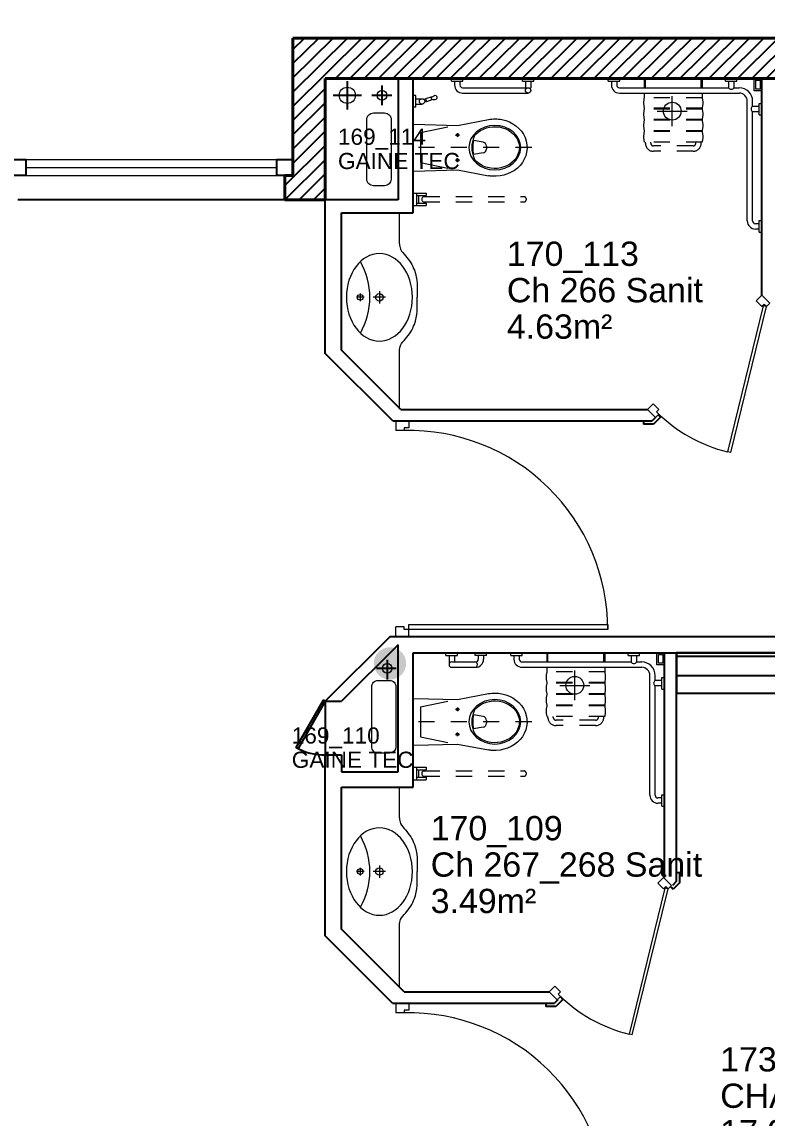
# Model space of a CAD drawing. Header units: millimetres. Extents: x -11 to 211, y -5 to 120.
# Drawn here: x 167.17 to 171.78, y 107.62 to 114.4 of the extents above; entities that cross this region are included whole.
import ezdxf

# ---------------------------------------------------------------- set-up
doc = ezdxf.new("R2010")
doc.units = ezdxf.units.MM
doc.header["$LTSCALE"] = 0.1
doc.header["$MEASUREMENT"] = 0
for name, pattern in [('CACHÉ', [0.25, 0.125, -0.125]), ('CONTINU', [0]), ('HIDDEN2', [0.1875, 0.125, -0.0625])]:
    doc.linetypes.add(name, pattern=pattern)
doc.layers.get('0').update_dxf_attribs({"linetype": 'CONTINUOUS'})
for name, color, linetype in [('150 Chute Eaux Usées -Eaux Vannes', 7, 'CONTINUOUS'), ('A_AGENC', 204, 'CONTINUOUS'), ('A_EQMP', 142, 'CONTINUOUS'), ('A_Etiqu_Gaine', 8, 'CONTINUOUS'), ('A_Etiqu_Gaine_ancien', 8, 'CONTINUOUS'), ('A_Etiqu_Gaine_code', 8, 'CONTINUOUS'), ('A_Etiqu_Local', 8, 'CONTINUOUS'), ('A_HACH_STRUC', 7, 'CONTINUOUS'), ('A_MUR_CLOIS', 7, 'CONTINU'), ('A_MURS_ALÈG', 7, 'CONTINU')]:
    doc.layers.add(name, color=color, linetype=linetype)
for name, color, linetype, lineweight in [('A_CHASS', 4, 'CONTINU', 0), ('A_MURS_STRU', 7, 'CONTINU', 40), ('A_PORTE', 8, 'CONTINU', 0), ('A_SANI', 5, 'CONTINU', 0)]:
    doc.layers.add(name, color=color, linetype=linetype, lineweight=lineweight)
doc.styles.add('Attribut', font='arial.ttf')

# ---------------------------------------------------------------- blocks, each defined once
blk = doc.blocks.new('syphon')
at = {"linetype": 'Continuous'}
for p, q in [((0, 0.0923), (0, -0.0923)), ((-0.0923, 0), (0.0923, 0))]:
    blk.add_line(p, q, dxfattribs=at)
blk.add_circle((0, 0), 0.055, dxfattribs=at)
blk = doc.blocks.new('hewi-barre')
at = {"linetype": 'Continuous'}
for p, q in [((0, 0), (0, -0.021)), ((0.078, 0), (0.078, -0.021)), ((0.078, -0.021), (0, -0.021)), ((0, -0.021), (0, -0.0795)), ((0.0158, -0.021), (0.0158, -0.0795)), ((0.0622, -0.032), (0.0158, -0.032)), ((0.0622, -0.021), (0.0622, -0.0795)), ((0.078, -0.021), (0.078, -0.0795)), ((0.0158, -0.0795), (0, -0.0795)), ((0.0225, -0.0719), (0.0158, -0.0719)), ((0.0622, -0.0719), (0.0555, -0.0719)), ((0.078, -0.0795), (0.0622, -0.0795))]:
    blk.add_line(p, q, dxfattribs=at)
at = {"linetype": 'HIDDEN2', "ltscale": 0.5}
for p, q in [((0.0225, -0.0643), (0.0225, -0.688)), ((0.0555, -0.0643), (0.0555, -0.688))]:
    blk.add_line(p, q, dxfattribs=at)
at = {"linetype": 'Continuous'}
blk.add_arc((0.039, -0.071), 0.0178, 21.92878, 158.07122, dxfattribs=at)
at = {"linetype": 'HIDDEN2', "ltscale": 0.5}
blk.add_arc((0.039, -0.6827), 0.0173, 197.79386, 342.20614, dxfattribs=at)
blk = doc.blocks.new('A_Etiqu_Local')
at = {"style": 'Attribut', "flags": 1}
for tag, p in [('CODE_HOPITAL', (-0.4463, 1.632)), ('CODE_SITE', (-0.4463, 1.407)), ('CODE_BATIMENT', (-0.4463, 1.182)), ('CODE_SECTEUR', (-0.4463, 0.957)), ('CODE_ETAGE', (-0.4463, 0.732)), ('NOM_NORMALISE', (-0.4463, -0.843)), ('SECTEUR_ACTIVITE', (-0.4463, -1.068)), ('SOUS_SECTEUR_ACTIVITE', (-0.4463, -1.293)), ('VOLUME', (-0.4463, -1.518)), ('SERVICE', (-0.4463, -1.743)), ('CODE_UG', (-0.4463, -1.968)), ('CODE_UA', (-0.4463, -2.193)), ('CODE_POLE', (-0.4463, -2.418)), ('OCCUPANT_EXTERNE', (-0.4463, -2.643)), ('DISPONIBILITE', (-0.4463, -2.868)), ('ACCES_HANDICAPES', (-0.4463, -3.093)), ('NATURE_SOL', (-0.4463, -3.318)), ('RISQUE_LABORATOIRE', (-0.4463, -3.543)), ('AMIANTE', (-0.4463, -3.768))]:
    blk.add_attdef(tag, p, '', height=0.15, dxfattribs=at)
at = {"layer": 'A_Etiqu_Local', "style": 'Attribut'}
for tag, p in [('CODE_PIECE', (-0.4463, 0.282)), ('NOM_USAGE', (-0.4463, 0.057)), ('SURFACE', (-0.4463, -0.168))]:
    blk.add_attdef(tag, p, '', height=0.15, dxfattribs=at)
blk = doc.blocks.new('A_Etiqu_Gaine')
at = {"style": 'Attribut', "flags": 1}
for tag, p in [('CODE_HOPITAL', (-0.4323, 0.8651)), ('CODE_SITE', (-0.4323, 0.7151)), ('CODE_BATIMENT', (-0.4323, 0.5651)), ('CODE_SECTEUR', (-0.4323, 0.4151)), ('CODE_ETAGE', (-0.4323, 0.2651)), ('NOM_NORMALISE', (-0.4323, -0.3349)), ('SECTEUR_ACTIVITE', (-0.4323, -0.4849)), ('SOUS_SECTEUR_ACTIVITE', (-0.4323, -0.6349)), ('SURFACE', (-0.4323, -0.7849)), ('CODE_UG', (-0.4323, -0.9349)), ('CODE_POLE', (-0.4323, -1.0849)), ('AMIANTE', (-0.4323, -1.2349))]:
    blk.add_attdef(tag, p, '', height=0.1, dxfattribs=at)
at = {"layer": 'A_Etiqu_Gaine', "style": 'Attribut'}
blk.add_attdef('NOM_USAGE', (-0.4323, -0.1849), '', height=0.1, dxfattribs=at)
at = {"layer": 'A_Etiqu_Gaine_ancien', "style": 'Attribut'}
blk.add_attdef('CODE_PIECE_ANCIEN', (-0.4323, 0.1151), '', height=0.1, dxfattribs=at)
at = {"layer": 'A_Etiqu_Gaine_code', "style": 'Attribut'}
blk.add_attdef('CODE_PIECE', (-0.4323, -0.0349), '', height=0.1, dxfattribs=at)

msp = doc.modelspace()

# ---------------------------------------------------------------- hatches: boundary and pattern name
at = {"layer": '150 Chute Eaux Usées -Eaux Vannes', "linetype": 'Continuous'}
msp.add_hatch(color=8, dxfattribs=at).paths.add_polyline_path([(169.3496, 110.4301, 1), (169.5496, 110.4301, 1)])
at = {"layer": 'A_HACH_STRUC'}
h = msp.add_hatch(dxfattribs=at)
h.set_pattern_fill('ANSI31', color=8, scale=0.5, angle=359.76959, style=0)
h.paths.add_polyline_path([(160.0499, 113.8961), (159.5499, 113.8961), (159.5499, 114.3961), (160.0499, 114.3961)])
h.paths.add_polyline_path([(159.2999, 106.6962), (159.2999, 107.1962), (160.0499, 107.1962), (160.0499, 106.6962)])
h.paths.add_polyline_path([(167.2499, 106.6962), (166.7499, 106.6962), (166.7499, 107.1962), (167.2499, 107.1962)])
h.paths.add_polyline_path([(152.8499, 77.8962), (152.3499, 77.8962), (152.3499, 78.3962), (152.8499, 78.3962)])
h.paths.add_polyline_path([(159.5499, 77.8962), (159.3999, 77.8962), (159.3999, 78.3962), (160.0499, 78.3962), (160.0499, 77.8962)], flags=16)
h.paths.add_polyline_path([(174.4499, 107.1962), (174.4499, 106.6962), (173.9499, 106.6962), (173.9499, 107.1962)])
h.paths.add_polyline_path([(174.4499, 99.9962), (173.9499, 99.9962), (173.9499, 99.4962), (174.4499, 99.4962)])
h.paths.add_polyline_path([(159.4501, 92.3962), (159.4501, 92.6462), (160.1999, 92.6462), (160.1999, 92.3962)], flags=17)
h.paths.add_polyline_path([(159.4501, 92.3962), (159.4501, 92.6462)], flags=16)
h.paths.add_polyline_path([(159.4501, 92.9462), (159.4501, 92.6962)], flags=16)
h.paths.add_polyline_path([(159.4501, 92.9462), (159.4501, 92.6962), (160.1999, 92.6962), (160.1999, 92.9462)], flags=17)
h.paths.add_polyline_path([(160.0499, 85.5962), (160.0499, 85.0962), (159.5499, 85.0962), (159.5499, 85.5962)], flags=17)
h.paths.add_polyline_path([(152.8499, 85.5962), (152.8499, 85.0962), (152.3499, 85.0962), (152.3499, 85.5962)])
h.paths.add_polyline_path([(145.9999, 85.5962), (145.9999, 85.0962), (145.4999, 85.0962), (145.4999, 85.5962)])
h.paths.add_polyline_path([(145.9999, 78.3962), (145.9999, 77.8962), (145.4999, 77.8962), (145.4999, 78.3962)])
edge = h.paths.add_edge_path()
edge.add_line((166.3748, 85.3966), (166.3748, 85.2962))
edge.add_line((166.3748, 78.1965), (166.3748, 78.0962))
edge.add_line((167.0998, 85.2217), (167.0998, 85.4714))
edge.add_line((166.8749, 85.0963), (166.8749, 85.2217))
edge.add_line((167.0998, 85.2217), (166.8749, 85.2217))
edge.add_line((167.0998, 85.4714), (166.8749, 85.4714))
edge.add_line((166.8749, 85.5962), (166.8749, 85.4714))
edge.add_line((166.8749, 85.0962), (166.3748, 85.0962))
edge.add_line((166.3748, 85.0962), (166.3748, 85.2962))
edge.add_line((166.3748, 85.3966), (166.3748, 85.5962))
edge.add_line((166.3748, 85.5962), (166.8749, 85.5962))
edge.add_line((152.3749, 99.6216), (152.3749, 99.8713))
edge.add_line((152.3749, 99.6216), (152.5999, 99.6216))
edge.add_line((152.3749, 99.8713), (152.5999, 99.8713))
edge.add_line((152.5999, 99.9962), (152.5999, 99.8713))
edge.add_line((153.0999, 99.7965), (153.0999, 99.9962))
edge.add_line((153.0999, 99.9962), (152.5999, 99.9962))
edge.add_line((152.5999, 99.4962), (152.5999, 99.6216))
edge.add_line((152.5999, 99.4962), (153.0999, 99.4962))
edge.add_line((153.0999, 99.4962), (153.0999, 99.7965))
edge.add_line((167.0998, 78.0217), (167.0998, 78.2714))
edge.add_line((166.8749, 77.8962), (166.8749, 78.0217))
edge.add_line((167.0998, 78.0217), (166.8749, 78.0217))
edge.add_line((167.0998, 78.2714), (166.8749, 78.2714))
edge.add_line((166.8749, 78.3962), (166.8749, 78.2714))
edge.add_line((166.8749, 77.8962), (166.3748, 77.8962))
edge.add_line((166.3748, 77.8962), (166.3748, 78.0962))
edge.add_line((166.3748, 78.1965), (166.3748, 78.3962))
edge.add_line((166.3748, 78.3962), (166.8749, 78.3962))
h = msp.add_hatch(dxfattribs=at)
h.set_pattern_fill('ANSI31', color=8, scale=0.5, angle=359.76959, style=0)
h.set_pattern_definition([(44.7696, (168.799893, 113.296197), (-0.0440161, 0.04437154), [])])
h.paths.add_polyline_path([(175.8299, 114.2962), (168.8499, 114.2962), (168.8499, 113.4462), (168.7999, 113.4462), (168.7999, 113.2962), (169.0499, 113.2962), (169.0499, 114.0462), (175.8299, 114.0462)])

# ---------------------------------------------------------------- linework, layer by layer
at = {"layer": 'A_AGENC', "color": 8, "linetype": 'Continuous'}
msp.add_line((169.0499, 110.1962), (169.0499, 109.8661), dxfattribs=at)
msp.add_lwpolyline([(169.0499, 110.1962), (168.8816, 109.9047), (168.8707, 109.911), (169.039, 110.2025)], close=True, dxfattribs=at)
msp.add_arc((169.039, 110.2025), 0.3366, 240.00001, 271.85964, dxfattribs=at)
at = {"layer": 'A_CHASS', "color": 8}
for p, q in [((167.1999, 113.5462), (168.7499, 113.5462)), ((167.1999, 113.4962), (168.7499, 113.4962)), ((167.1999, 113.4462), (168.7499, 113.4462))]:
    msp.add_line(p, q, dxfattribs=at)
at = {"layer": 'A_EQMP', "color": 8, "linetype": 'Continuous'}
for p, q in [((169.1861, 114.0299), (169.1861, 113.8542)), ((169.3999, 114.0036), (169.3999, 113.8806)), ((169.274, 113.9421), (169.0983, 113.9421)), ((169.4614, 113.9421), (169.3384, 113.9421)), ((169.4888, 110.3994), (169.3658, 110.3994)), ((169.4323, 110.4534), (169.4323, 110.3304))]:
    msp.add_line(p, q, dxfattribs=at)
at = {"layer": 'A_EQMP', "color": 8}
for p, q in [((171.2206, 110.4758), (175.6726, 110.4758)), ((171.2206, 110.3558), (175.6726, 110.3558))]:
    msp.add_line(p, q, dxfattribs=at)
msp.add_lwpolyline([(171.2206, 110.2458), (175.6726, 110.2458), (175.6726, 110.4958), (171.2206, 110.4958)], close=True, dxfattribs=at)
at = {"layer": 'A_MUR_CLOIS', "color": 8, "linetype": 'Continuous'}
for p, q in [((169.4999, 114.0462), (169.4999, 113.2962)), ((169.593, 113.2162), (169.593, 114.0462)), ((171.7483, 112.7074), (171.7483, 114.0461)), ((169.4999, 113.2962), (169.0499, 113.2962)), ((169.0499, 112.3462), (169.0499, 113.2962)), ((169.1499, 113.2162), (169.593, 113.2162)), ((169.1499, 112.3676), (169.1499, 113.2162)), ((169.5178, 111.9996), (169.1499, 112.3676)), ((169.4664, 111.9296), (169.0499, 112.3462)), ((169.5178, 111.9996), (171.0405, 111.9996)), ((171.0904, 111.9505), (171.0695, 111.9296)), ((171.1215, 111.9533), (171.0778, 111.9096)), ((171.1215, 111.9533), (171.1074, 111.9675)), ((169.4664, 111.9296), (171.0695, 111.9296)), ((171.016, 111.9296), (171.016, 111.9096)), ((171.0778, 111.9096), (171.016, 111.9096)), ((169.4499, 110.5962), (169.0499, 110.1962)), ((169.4999, 110.5459), (169.1502, 110.1962)), ((169.4999, 109.7594), (169.4999, 110.5459)), ((169.593, 110.4961), (175.7549, 110.4965)), ((169.593, 109.6662), (169.593, 110.4961)), ((171.1459, 109.1068), (171.1459, 110.4963)), ((171.2206, 109.0832), (171.2206, 110.4963)), ((169.0499, 110.1962), (169.1502, 110.1962)), ((169.0499, 108.7459), (169.0499, 109.8659)), ((169.1499, 109.7594), (169.4999, 109.7594)), ((169.1499, 108.7873), (169.1499, 109.6662)), ((169.1499, 109.6662), (169.593, 109.6662)), ((171.2206, 109.1367), (171.2406, 109.1367)), ((171.2406, 109.0749), (171.2406, 109.1367)), ((171.1867, 109.0493), (171.2009, 109.0352)), ((171.2206, 109.0832), (171.1951, 109.0576)), ((171.2406, 109.0749), (171.2009, 109.0352)), ((169.5375, 108.3997), (169.1499, 108.7873)), ((169.4661, 108.3297), (169.0499, 108.7459)), ((169.5375, 108.3997), (170.4388, 108.3997)), ((170.5191, 108.3534), (170.505, 108.3675)), ((169.4661, 108.3297), (170.4671, 108.3297)), ((170.4136, 108.3297), (170.4136, 108.3097)), ((170.4754, 108.3097), (170.4136, 108.3097)), ((170.4879, 108.3505), (170.4671, 108.3297)), ((170.5191, 108.3534), (170.4754, 108.3097))]:
    msp.add_line(p, q, dxfattribs=at)
at = {"layer": 'A_MUR_CLOIS', "color": 8}
for p, q in [((169.0499, 109.8661), (169.1499, 109.8659)), ((169.1499, 109.8659), (169.1499, 109.7594))]:
    msp.add_line(p, q, dxfattribs=at)
at = {"layer": 'A_MUR_CLOIS', "color": 8, "linetype": 'Continuous'}
for points in [[(167.1999, 113.4462), (167.0999, 113.4462), (167.0999, 113.5462), (167.1999, 113.5462)], [(168.8499, 113.4462), (168.7499, 113.4462), (168.7499, 113.5462), (168.8499, 113.5462)]]:
    msp.add_lwpolyline(points, close=True, dxfattribs=at)
msp.add_lwpolyline([(169.4499, 110.5962), (175.7549, 110.5962)], dxfattribs=at)
at = {"layer": 'A_MURS_ALÈG', "color": 8, "ltscale": 200}
msp.add_line((168.7999, 113.2962), (167.1499, 113.2962), dxfattribs=at)
at = {"layer": 'A_MURS_STRU', "color": 8, "linetype": 'Continuous'}
for p, q in [((168.8499, 114.2962), (175.8299, 114.2962)), ((168.8499, 114.2962), (168.8499, 113.4462)), ((175.8299, 114.0462), (169.0499, 114.0462)), ((169.0499, 114.0462), (169.0499, 113.2962)), ((168.8499, 113.4462), (168.7999, 113.4462)), ((168.7999, 113.4462), (168.7999, 113.2962)), ((169.0499, 113.2962), (168.7999, 113.2962))]:
    msp.add_line(p, q, dxfattribs=at)
at = {"layer": 'A_PORTE', "color": 8}
for p, q in [((171.7571, 112.6408), (171.5362, 111.7378)), ((171.5557, 111.7332), (171.7766, 112.636)), ((171.7766, 112.636), (171.7571, 112.6408)), ((171.5557, 111.7332), (171.5363, 111.738)), ((171.1491, 109.0408), (170.9281, 108.1378)), ((170.9476, 108.1332), (171.1685, 109.0361)), ((171.1685, 109.0361), (171.1491, 109.0408)), ((170.9476, 108.1332), (170.9282, 108.138))]:
    msp.add_line(p, q, dxfattribs=at)
at = {"layer": 'A_PORTE', "color": 8, "linetype": 'Continuous'}
for p, q in [((169.486, 111.9296), (169.486, 111.8698)), ((169.5382, 111.8858), (169.5382, 111.8698)), ((169.566, 111.8858), (169.5382, 111.8858)), ((169.566, 111.9296), (169.566, 111.8858)), ((169.5382, 111.8698), (169.486, 111.8698)), ((169.566, 110.6701), (170.796, 110.6701)), ((169.566, 110.5962), (169.566, 110.6701)), ((170.7957, 110.6701), (170.7957, 110.6401)), ((169.5382, 110.6561), (169.486, 110.6561)), ((169.486, 110.5962), (169.486, 110.6561)), ((169.5382, 110.6401), (169.5382, 110.6561)), ((170.796, 110.6401), (169.5382, 110.6401)), ((168.8707, 109.911), (169.039, 110.2025)), ((169.0499, 110.1962), (168.8816, 109.9047)), ((169.039, 110.2025), (169.0499, 110.1962)), ((168.8816, 109.9047), (168.8707, 109.911)), ((169.486, 108.3297), (169.486, 108.2698)), ((169.566, 108.3297), (169.566, 108.2858)), ((169.5382, 108.2698), (169.486, 108.2698)), ((169.566, 108.2858), (169.5382, 108.2858)), ((169.5382, 108.2858), (169.5382, 108.2698))]:
    msp.add_line(p, q, dxfattribs=at)
at = {"layer": 'A_PORTE', "color": 8, "linetype": 'CACHÉ'}
msp.add_line((169.0499, 110.1962), (169.0499, 109.8661), dxfattribs=at)
at = {"layer": 'A_PORTE', "color": 8}
for points in [[(171.7978, 112.6573), (171.7766, 112.636), (171.7624, 112.6502), (171.7483, 112.636), (171.7129, 112.6714), (171.7483, 112.7068), (171.7978, 112.6573)], [(171.1119, 111.9996), (171.0977, 111.9855), (171.1119, 111.9714), (171.0907, 111.9501), (171.0412, 111.9996), (171.0765, 112.035), (171.1119, 111.9996)], [(171.1897, 109.0573), (171.1685, 109.0361), (171.1544, 109.0502), (171.1402, 109.0361), (171.1049, 109.0714), (171.1402, 109.1068), (171.1897, 109.0573)], [(170.5038, 108.3997), (170.4897, 108.3855), (170.5038, 108.3714), (170.4826, 108.3502), (170.4331, 108.3997), (170.4685, 108.435), (170.5038, 108.3997)]]:
    msp.add_lwpolyline(points, dxfattribs=at)
for centre in [(171.7624, 112.6502), (171.1544, 109.0502)]:
    msp.add_arc(centre, 0.94, 225, 256.07535, dxfattribs=at)
at = {"layer": 'A_PORTE', "color": 8, "linetype": 'Continuous'}
for centre, radius, start, end in [((169.566, 110.6401), 1.23, 360, 91.29426), ((169.039, 110.2025), 0.3366, 240.00001, 271.85964), ((169.566, 107.0401), 1.23, 360, 91.29426)]:
    msp.add_arc(centre, radius, start, end, dxfattribs=at)
at = {"layer": 'A_SANI', "color": 8, "linetype": 'Continuous'}
for p, q in [((169.8302, 114.0294), (169.8302, 114.0462)), ((169.8302, 114.0294), (169.9009, 114.0294)), ((169.849, 114.0294), (169.849, 114.0062)), ((169.882, 114.0294), (169.882, 114.0062)), ((169.899, 113.9892), (170.3036, 113.9892)), ((169.9009, 114.0294), (169.9009, 114.0462)), ((170.2683, 114.0462), (170.339, 114.0462)), ((170.2683, 114.0294), (170.2683, 114.0462)), ((170.2683, 114.0294), (170.339, 114.0294)), ((170.2871, 114.0294), (170.2871, 113.9892)), ((170.3201, 114.0294), (170.3201, 113.9892)), ((170.339, 114.0294), (170.339, 114.0462)), ((170.7992, 114.0293), (170.7992, 114.0461)), ((170.7992, 114.0293), (170.8699, 114.0293)), ((170.8181, 114.0293), (170.8181, 114.0061)), ((170.8511, 114.0293), (170.8511, 114.0061)), ((170.8681, 113.9891), (171.5428, 113.9891)), ((170.8699, 114.0293), (170.8699, 114.0461)), ((171.5239, 114.0461), (171.5946, 114.0461)), ((171.5239, 114.0293), (171.5239, 114.0461)), ((171.5239, 114.0293), (171.5946, 114.0293)), ((171.5428, 114.0293), (171.5428, 113.9891)), ((171.5758, 114.0293), (171.5758, 113.9891)), ((171.5758, 113.9891), (171.6083, 113.9891)), ((171.5946, 114.0293), (171.5946, 114.0461)), ((169.593, 113.9404), (169.593, 113.8697)), ((169.6098, 113.9404), (169.593, 113.9404)), ((169.6098, 113.8697), (169.6098, 113.9404)), ((169.6098, 113.9215), (169.65, 113.9215)), ((169.6694, 113.9189), (169.6603, 113.916)), ((169.703, 113.9309), (169.669, 113.92)), ((169.669, 113.92), (169.6745, 113.9028)), ((169.703, 113.9309), (169.7085, 113.9137)), ((169.7112, 113.9323), (169.7034, 113.9298)), ((169.716, 113.9174), (169.7082, 113.9149)), ((169.899, 113.9562), (170.3036, 113.9562)), ((170.8681, 113.9561), (171.6083, 113.9561)), ((171.1945, 113.7522), (171.1945, 113.9367)), ((169.6098, 113.8697), (169.593, 113.8697)), ((169.6098, 113.8885), (169.6479, 113.8885)), ((169.6741, 113.904), (169.6638, 113.9007)), ((169.7085, 113.9137), (169.6745, 113.9028)), ((171.6583, 113.1659), (171.6583, 113.9061)), ((171.6913, 113.8736), (171.6913, 113.9061)), ((171.7315, 113.8736), (171.6913, 113.8736)), ((171.7315, 113.8217), (171.7315, 113.8924)), ((171.7315, 113.8924), (171.7483, 113.8924)), ((171.7483, 113.8217), (171.7483, 113.8924)), ((169.8677, 113.7568), (170.0582, 113.7933)), ((171.1022, 113.8445), (171.2867, 113.8445)), ((171.7315, 113.8406), (171.6913, 113.8406)), ((171.6913, 113.1659), (171.6913, 113.8406)), ((171.7315, 113.8217), (171.7483, 113.8217)), ((169.5977, 113.7643), (169.8677, 113.7568)), ((169.6384, 113.7124), (169.8083, 113.7467)), ((169.6384, 113.7124), (169.6384, 113.5262)), ((169.8557, 113.6968), (169.8797, 113.6968)), ((169.8677, 113.7088), (169.8677, 113.6848)), ((170.0251, 113.6524), (169.9668, 113.6622)), ((170.0251, 113.5862), (169.967, 113.5765)), ((170.046, 113.6278), (170.046, 113.6109)), ((169.6384, 113.5262), (169.8083, 113.492)), ((169.8557, 113.5418), (169.8797, 113.5418)), ((169.8677, 113.5298), (169.8677, 113.5538)), ((169.5977, 113.4743), (169.8677, 113.4818)), ((169.8677, 113.4818), (170.0582, 113.4454)), ((169.593, 113.3384), (169.6725, 113.3384)), ((169.6141, 113.3384), (169.6141, 113.2604)), ((169.6141, 113.3226), (169.6725, 113.3226)), ((169.6251, 113.3226), (169.6251, 113.2763)), ((169.665, 113.3226), (169.665, 113.3159)), ((169.6725, 113.3384), (169.6725, 113.3226)), ((169.593, 113.2604), (169.6725, 113.2604)), ((169.6141, 113.2763), (169.6725, 113.2763)), ((169.665, 113.2829), (169.665, 113.2763)), ((169.6725, 113.2763), (169.6725, 113.2604)), ((169.5083, 113.0247), (169.5083, 113.2162)), ((171.7315, 113.1489), (171.7083, 113.1489)), ((171.7315, 113.1159), (171.7083, 113.1159)), ((171.7315, 113.1677), (171.7483, 113.1677)), ((171.7315, 113.097), (171.7315, 113.1677)), ((171.7315, 113.097), (171.7483, 113.097)), ((169.2661, 112.7175), (169.2661, 112.6696)), ((169.3843, 112.7318), (169.3843, 112.6553)), ((169.29, 112.6935), (169.2422, 112.6935)), ((169.4226, 112.6935), (169.3461, 112.6935)), ((169.5083, 112.0012), (169.5083, 112.3624)), ((169.7958, 110.4794), (169.7958, 110.4962)), ((169.7958, 110.4794), (169.8665, 110.4794)), ((169.8147, 110.4794), (169.8147, 110.4227)), ((169.8477, 110.4794), (169.8477, 110.4392)), ((169.8665, 110.4794), (169.8665, 110.4962)), ((169.9766, 110.4794), (169.9766, 110.4962)), ((169.9766, 110.4962), (170.0473, 110.4962)), ((170.0473, 110.4794), (169.9766, 110.4794)), ((169.9955, 110.4794), (169.9955, 110.4562)), ((170.0285, 110.4794), (170.0285, 110.4562)), ((170.0473, 110.4794), (170.0473, 110.4962)), ((170.1968, 110.4795), (170.1968, 110.4963)), ((170.1968, 110.4795), (170.2675, 110.4795)), ((170.2156, 110.4795), (170.2156, 110.4563)), ((170.2486, 110.4795), (170.2486, 110.4563)), ((170.2675, 110.4795), (170.2675, 110.4963)), ((170.9215, 110.4963), (170.9922, 110.4963)), ((170.9215, 110.4795), (170.9215, 110.4963)), ((170.9215, 110.4795), (170.9922, 110.4795)), ((170.9404, 110.4795), (170.9404, 110.4393)), ((170.9734, 110.4795), (170.9734, 110.4393)), ((170.9922, 110.4795), (170.9922, 110.4963)), ((169.8312, 110.4392), (169.9785, 110.4392)), ((169.8312, 110.4062), (169.9785, 110.4062)), ((170.2656, 110.4393), (170.9404, 110.4393)), ((170.2656, 110.4063), (171.0059, 110.4063)), ((170.9734, 110.4393), (171.0059, 110.4393)), ((171.0559, 109.616), (171.0559, 110.3563)), ((171.0889, 110.3238), (171.0889, 110.3563)), ((171.1291, 110.3238), (171.0889, 110.3238)), ((171.1291, 110.2719), (171.1291, 110.3426)), ((171.1291, 110.3426), (171.1459, 110.3426)), ((171.1459, 110.2719), (171.1459, 110.3426)), ((171.1291, 110.2908), (171.0889, 110.2908)), ((171.0889, 109.616), (171.0889, 110.2908)), ((171.1291, 110.2719), (171.1459, 110.2719)), ((169.5977, 110.2143), (169.8677, 110.2068)), ((169.6384, 110.1624), (169.8083, 110.1967)), ((169.8677, 110.2068), (170.0582, 110.2433)), ((169.6384, 110.1624), (169.6384, 109.9762)), ((169.8557, 110.1468), (169.8797, 110.1468)), ((169.8677, 110.1588), (169.8677, 110.1348)), ((170.0251, 110.1024), (169.9668, 110.1122)), ((170.046, 110.0778), (170.046, 110.0609)), ((169.8557, 109.9918), (169.8797, 109.9918)), ((169.8677, 109.9798), (169.8677, 110.0038)), ((170.0251, 110.0362), (169.967, 110.0265)), ((169.5977, 109.9243), (169.8677, 109.9318)), ((169.6384, 109.9762), (169.8083, 109.942)), ((169.8677, 109.9318), (170.0582, 109.8954)), ((169.5083, 109.4747), (169.5083, 109.6662)), ((171.1291, 109.599), (171.1059, 109.599)), ((171.1291, 109.6179), (171.1459, 109.6179)), ((171.1291, 109.5472), (171.1291, 109.6179)), ((171.1291, 109.566), (171.1059, 109.566)), ((171.1291, 109.5472), (171.1459, 109.5472)), ((169.3843, 109.1818), (169.3843, 109.1053)), ((169.29, 109.1435), (169.2422, 109.1435)), ((169.2661, 109.1675), (169.2661, 109.1196)), ((169.4226, 109.1435), (169.3461, 109.1435)), ((169.5083, 108.4289), (169.5083, 108.8124))]:
    msp.add_line(p, q, dxfattribs=at)
at = {"layer": 'A_SANI', "color": 8, "linetype": 'HIDDEN2', "ltscale": 0.5}
for p, q in [((171.0216, 114.0461), (171.0216, 113.9891)), ((171.0284, 113.9891), (171.0284, 114.0461)), ((171.3734, 113.9891), (171.3734, 114.0461)), ((171.3802, 114.0461), (171.3802, 113.9891)), ((171.0216, 113.9561), (171.0216, 113.9278)), ((171.3802, 113.9278), (171.0216, 113.9278)), ((171.3802, 113.9561), (171.3802, 113.9278)), ((171.3802, 113.8628), (171.0216, 113.8628)), ((171.0216, 113.8628), (171.0216, 113.8578)), ((171.3802, 113.8578), (171.0216, 113.8578)), ((171.3802, 113.8628), (171.3802, 113.8578)), ((171.3802, 113.7928), (171.0216, 113.7928)), ((171.0216, 113.7928), (171.0216, 113.7878)), ((171.3802, 113.7878), (171.0216, 113.7878)), ((171.3802, 113.7928), (171.3802, 113.7878)), ((171.3802, 113.7228), (171.0216, 113.7228)), ((171.0216, 113.7228), (171.0216, 113.7178)), ((171.3802, 113.7178), (171.0216, 113.7178)), ((171.3802, 113.7228), (171.3802, 113.7178)), ((171.3802, 113.6528), (171.0216, 113.6528)), ((171.0284, 113.6461), (171.0284, 113.6528)), ((171.0614, 113.6461), (171.0614, 113.6528)), ((171.3404, 113.6461), (171.3404, 113.6528)), ((171.3734, 113.6461), (171.3734, 113.6528)), ((171.3234, 113.6291), (171.0784, 113.6291)), ((171.3234, 113.5961), (171.0784, 113.5961)), ((169.6574, 113.3159), (170.281, 113.3159)), ((169.6574, 113.2829), (170.281, 113.2829)), ((170.4192, 110.4963), (170.4192, 110.4393)), ((170.426, 110.4393), (170.426, 110.4963)), ((170.771, 110.4393), (170.771, 110.4963)), ((170.7778, 110.4963), (170.7778, 110.4393)), ((170.4192, 110.4063), (170.4192, 110.378)), ((170.7778, 110.4063), (170.7778, 110.378)), ((170.7778, 110.378), (170.4192, 110.378)), ((170.7778, 110.313), (170.4192, 110.313)), ((170.4192, 110.313), (170.4192, 110.308)), ((170.7778, 110.308), (170.4192, 110.308)), ((170.7778, 110.313), (170.7778, 110.308)), ((170.7778, 110.243), (170.4192, 110.243)), ((170.4192, 110.243), (170.4192, 110.238)), ((170.7778, 110.238), (170.4192, 110.238)), ((170.7778, 110.243), (170.7778, 110.238)), ((170.7778, 110.173), (170.4192, 110.173)), ((170.4192, 110.173), (170.4192, 110.168)), ((170.7778, 110.168), (170.4192, 110.168)), ((170.7778, 110.173), (170.7778, 110.168)), ((170.7778, 110.103), (170.4192, 110.103)), ((170.426, 110.0963), (170.426, 110.103)), ((170.459, 110.0963), (170.459, 110.103)), ((170.721, 110.0793), (170.476, 110.0793)), ((170.738, 110.0963), (170.738, 110.103)), ((170.771, 110.0963), (170.771, 110.103)), ((170.721, 110.0463), (170.476, 110.0463))]:
    msp.add_line(p, q, dxfattribs=at)
at = {"layer": 'A_SANI', "color": 8, "linetype": 'HIDDEN2'}
for p, q in [((170.3255, 113.6193), (169.5733, 113.6193)), ((170.3255, 110.0693), (169.5733, 110.0693))]:
    msp.add_line(p, q, dxfattribs=at)
at = {"layer": 'A_SANI', "color": 8, "linetype": 'Continuous'}
for points in [[(171.7483, 113.9711), (171.7014, 113.9711), (171.7014, 114.0461), (171.7483, 114.0461)], [(171.7383, 113.9811), (171.7114, 113.9811), (171.7114, 114.0361), (171.7383, 114.0361)], [(171.1459, 110.4213), (171.099, 110.4213), (171.099, 110.4963), (171.1459, 110.4963)], [(171.1359, 110.4313), (171.109, 110.4313), (171.109, 110.4863), (171.1359, 110.4863)]]:
    msp.add_lwpolyline(points, close=True, dxfattribs=at)
for points in [[(169.3469, 113.8334), (169.4169, 113.8334, -0.414214), (169.4569, 113.7934), (169.4569, 113.4234, -0.414213), (169.4169, 113.3834), (169.3469, 113.3834, -0.414214), (169.3069, 113.4234), (169.3069, 113.7934, -0.414214)], [(169.3768, 110.3256), (169.4468, 110.3256, -0.414214), (169.4868, 110.2856), (169.4868, 109.9156, -0.414213), (169.4468, 109.8756), (169.3768, 109.8756, -0.414214), (169.3368, 109.9156), (169.3368, 110.2856, -0.414214)]]:
    msp.add_lwpolyline(points, format="xyb", close=True, dxfattribs=at)
for centre, radius in [((169.1861, 113.9421), 0.05), ((170.3036, 113.9727), 0.0165), ((169.3999, 113.9421), 0.03), ((169.6479, 113.905), 0.0165), ((171.1945, 113.8445), 0.055), ((169.8677, 113.6968), 0.008), ((169.8677, 113.5418), 0.008), ((169.2661, 112.6935), 0.0175), ((169.3843, 112.6935), 0.023), ((169.4323, 110.3994), 0.03), ((169.8677, 110.1468), 0.008), ((169.8677, 109.9918), 0.008), ((169.2661, 109.1435), 0.0175), ((169.3843, 109.1435), 0.023)]:
    msp.add_circle(centre, radius, dxfattribs=at)
for centre, radius, start, end in [((169.899, 114.0062), 0.05, 180, 270), ((169.899, 114.0062), 0.017, 180, 270), ((170.3036, 113.9984), 0.0189, 309.88813, 330.86494), ((170.8681, 114.0061), 0.05, 180, 270), ((170.8681, 114.0061), 0.017, 180, 270), ((171.5593, 113.9983), 0.0189, 209.13506, 330.86494), ((171.6083, 113.9061), 0.083, 360, 90), ((171.6083, 113.9061), 0.05, 360, 90), ((171.7005, 113.8571), 0.0189, 119.13506, 240.86494), ((170.1159, 113.6197), 0.1602, 154.7386, 205.27673), ((170.1213, 113.6197), 0.1602, 164.61449, 195.64877), ((170.0162, 113.6667), 0.05, 135.91597, 154.7386), ((170.021, 113.6278), 0.025, 0, 80.48257), ((170.021, 113.6109), 0.025, 279.51743, 0), ((170.0162, 113.5726), 0.05, 205.27673, 223.69166), ((169.664, 113.2994), 0.0178, 111.92878, 248.07122), ((171.7083, 113.1659), 0.05, 180, 270), ((171.7083, 113.1659), 0.017, 180, 270), ((168.8777, 112.6935), 0.4476, 330.42755, 29.57245), ((169.8312, 110.4227), 0.0165, 90, 270), ((169.9739, 110.4227), 0.0165, 270, 90), ((169.9785, 110.4562), 0.017, 270, 0), ((169.9785, 110.4562), 0.05, 270, 0), ((170.2656, 110.4563), 0.05, 180, 270), ((170.2656, 110.4563), 0.017, 180, 270), ((170.9569, 110.4485), 0.0189, 209.13506, 330.86494), ((171.0059, 110.3563), 0.083, 360, 90), ((171.0059, 110.3563), 0.05, 360, 90), ((171.0981, 110.3073), 0.0189, 119.13506, 240.86494), ((170.1159, 110.0697), 0.1602, 154.7386, 205.27673), ((170.0162, 110.1167), 0.05, 135.91597, 154.7386), ((170.1213, 110.0697), 0.1602, 164.61449, 195.64877), ((170.021, 110.0778), 0.025, 0, 80.48257), ((170.021, 110.0609), 0.025, 279.51743, 0), ((170.0162, 110.0226), 0.05, 205.27673, 223.69166), ((171.1059, 109.616), 0.05, 180, 270), ((171.1059, 109.616), 0.017, 180, 270), ((168.8777, 109.1435), 0.4476, 330.42755, 29.57245)]:
    msp.add_arc(centre, radius, start, end, dxfattribs=at)
at = {"layer": 'A_SANI', "color": 8, "linetype": 'HIDDEN2', "ltscale": 0.5}
for centre, radius, start, end in [((171.134, 113.8953), 0.1169, 163.86503, 196.13497), ((171.2679, 113.8953), 0.1169, 343.86503, 16.13497), ((171.134, 113.8253), 0.1169, 163.86503, 196.13497), ((171.2679, 113.8253), 0.1169, 343.86503, 16.13497), ((171.134, 113.7553), 0.1169, 163.86503, 196.13497), ((171.2679, 113.7553), 0.1169, 343.86503, 16.13497), ((171.134, 113.6853), 0.1169, 163.86503, 196.13497), ((171.2679, 113.6853), 0.1169, 343.86503, 16.13497), ((171.0784, 113.6461), 0.05, 180, 270), ((171.0784, 113.6461), 0.017, 180, 270), ((171.3234, 113.6461), 0.05, 270, 0), ((171.3234, 113.6461), 0.017, 270, 0), ((170.2757, 113.2994), 0.0173, 287.79386, 72.20614), ((170.5316, 110.3455), 0.1169, 163.86503, 196.13497), ((170.6655, 110.3455), 0.1169, 343.86503, 16.13497), ((170.5316, 110.2755), 0.1169, 163.86503, 196.13497), ((170.6655, 110.2755), 0.1169, 343.86503, 16.13497), ((170.5316, 110.2055), 0.1169, 163.86503, 196.13497), ((170.6655, 110.2055), 0.1169, 343.86503, 16.13497), ((170.5316, 110.1355), 0.1169, 163.86503, 196.13497), ((170.6655, 110.1355), 0.1169, 343.86503, 16.13497), ((170.476, 110.0963), 0.05, 180, 270), ((170.476, 110.0963), 0.017, 180, 270), ((170.721, 110.0963), 0.05, 270, 0), ((170.721, 110.0963), 0.017, 270, 0)]:
    msp.add_arc(centre, radius, start, end, dxfattribs=at)
at = {"layer": 'A_SANI', "color": 8, "linetype": 'Continuous', "extrusion": (0, 0, -1)}
for centre, major_axis, ratio in [((170.0977, 113.6193), (-0.16, 0), 0.859387), ((169.3843, 112.6935), (0, 0.27), 0.755556), ((170.0977, 110.0693), (-0.16, 0), 0.859387), ((169.3843, 109.1435), (0, 0.27), 0.755556)]:
    msp.add_ellipse(centre, major_axis=major_axis, ratio=ratio, dxfattribs=at)
at = {"layer": 'A_SANI', "color": 8, "linetype": 'Continuous'}
for points in [[(169.7112, 113.9323), (169.7199, 113.9393), (169.735, 113.9413), (169.7393, 113.933)], [(169.716, 113.9174), (169.7272, 113.9168), (169.7406, 113.9239), (169.7392, 113.9331)], [(169.5083, 113.0247), (169.5154, 112.9904), (169.5453, 112.9505), (169.6009, 112.8607), (169.6183, 112.6935)], [(169.5083, 112.3624), (169.5154, 112.3967), (169.5453, 112.4366), (169.6009, 112.5264), (169.6183, 112.6935)], [(169.5083, 109.4747), (169.5154, 109.4404), (169.5453, 109.4005), (169.6009, 109.3107), (169.6183, 109.1435)], [(169.5083, 108.8124), (169.5154, 108.8467), (169.5453, 108.8866), (169.6009, 108.9764), (169.6183, 109.1435)]]:
    msp.add_spline(points, degree=3, dxfattribs=at)
for points, knots in [([(170.0582, 113.7933), (170.0847, 113.7979), (170.114, 113.7981), (170.2052, 113.7797), (170.2617, 113.7377), (170.3089, 113.6242), (170.296, 113.5555), (170.213, 113.4625), (170.1465, 113.4379), (170.074, 113.4429), (170.0661, 113.4439), (170.0582, 113.4454)], [1.357319, 1.357319, 1.357319, 1.357319, 1.801245, 1.801245, 2.798426, 2.798426, 3.795608, 3.795608, 4.792789, 4.792789, 4.916836, 4.916836, 4.916836, 4.916836]), ([(169.9802, 113.7015), (170.0145, 113.7369), (170.0726, 113.7552), (170.1803, 113.7378), (170.227, 113.7017), (170.259, 113.6127), (170.2443, 113.5614), (170.1667, 113.4948), (170.1052, 113.4816), (170.0238, 113.5033), (169.9987, 113.5185), (169.98, 113.5381)], [0.692162, 0.692162, 0.692162, 0.692162, 1.75636, 1.75636, 2.841981, 2.841981, 3.927602, 3.927602, 5.013223, 5.013223, 5.598138, 5.598138, 5.598138, 5.598138]), ([(169.9802, 110.1515), (170.0145, 110.1869), (170.0726, 110.2052), (170.1803, 110.1878), (170.227, 110.1517), (170.259, 110.0627), (170.2443, 110.0114), (170.1667, 109.9448), (170.1052, 109.9316), (170.0238, 109.9533), (169.9987, 109.9685), (169.98, 109.9881)], [0.692162, 0.692162, 0.692162, 0.692162, 1.75636, 1.75636, 2.841981, 2.841981, 3.927602, 3.927602, 5.013223, 5.013223, 5.598138, 5.598138, 5.598138, 5.598138]), ([(170.0582, 110.2433), (170.0847, 110.2479), (170.114, 110.2481), (170.2052, 110.2297), (170.2617, 110.1877), (170.3089, 110.0742), (170.296, 110.0055), (170.213, 109.9126), (170.1465, 109.8879), (170.074, 109.8929), (170.0661, 109.8939), (170.0582, 109.8954)], [1.357319, 1.357319, 1.357319, 1.357319, 1.801245, 1.801245, 2.798426, 2.798426, 3.795608, 3.795608, 4.792789, 4.792789, 4.916836, 4.916836, 4.916836, 4.916836])]:
    msp.add_open_spline(points, degree=3, knots=knots, dxfattribs=at)

# ---------------------------------------------------------------- block references
at = {"layer": 'A_Etiqu_Gaine', "color": 8}
for p, values in [((169.5605, 113.6712), {'CODE_PIECE': '169_114', 'NOM_USAGE': 'GAINE TEC'}), ((169.2749, 109.9697), {'CODE_PIECE': '169_110', 'NOM_USAGE': 'GAINE TEC'})]:
    msp.add_blockref('A_Etiqu_Gaine', p, dxfattribs=at).add_auto_attribs(values)
at = {"layer": 'A_Etiqu_Local', "color": 8}
ref = msp.add_blockref('A_Etiqu_Local', (170.6187, 112.606), dxfattribs=at)
ref.add_attrib('CODE_PIECE', '170_113', (170.1723, 112.8879), dxfattribs={"height": 0.15, "style": 'Attribut'})
ref.add_attrib('NOM_USAGE', 'Ch 266 Sanit', (170.1723, 112.6629), dxfattribs={"height": 0.15, "style": 'Attribut'})
ref.add_attrib('SURFACE', '4.63m²', (170.1723, 112.4379), dxfattribs={"height": 0.15, "style": 'Attribut'})
ref = msp.add_blockref('A_Etiqu_Local', (170.1479, 109.0549), dxfattribs=at)
ref.add_attrib('CODE_PIECE', '170_109', (169.7015, 109.3369), dxfattribs={"height": 0.15, "style": 'Attribut'})
ref.add_attrib('NOM_USAGE', 'Ch 267_268 Sanit', (169.7015, 109.1119), dxfattribs={"height": 0.15, "style": 'Attribut'})
ref.add_attrib('SURFACE', '3.49m²', (169.7015, 108.8869), dxfattribs={"height": 0.15, "style": 'Attribut'})
ref = msp.add_blockref('A_Etiqu_Local', (171.9372, 107.6257), dxfattribs=at)
ref.add_attrib('CODE_PIECE', '173_109', (171.4909, 107.9077), dxfattribs={"height": 0.15, "style": 'Attribut'})
ref.add_attrib('NOM_USAGE', 'CHAMBRE 267_268 _ 2 LITS', (171.4909, 107.6827), dxfattribs={"height": 0.15, "style": 'Attribut'})
ref.add_attrib('SURFACE', '17.92m²', (171.4909, 107.4577), dxfattribs={"height": 0.15, "style": 'Attribut'})
at = {"layer": 'A_SANI', "color": 8, "linetype": 'Continuous', "rotation": 90}
for name, p in [('syphon', (170.592, 110.2946)), ('hewi-barre', (169.593, 109.7104))]:
    msp.add_blockref(name, p, dxfattribs=at)

doc.saveas('drawing.dxf')
